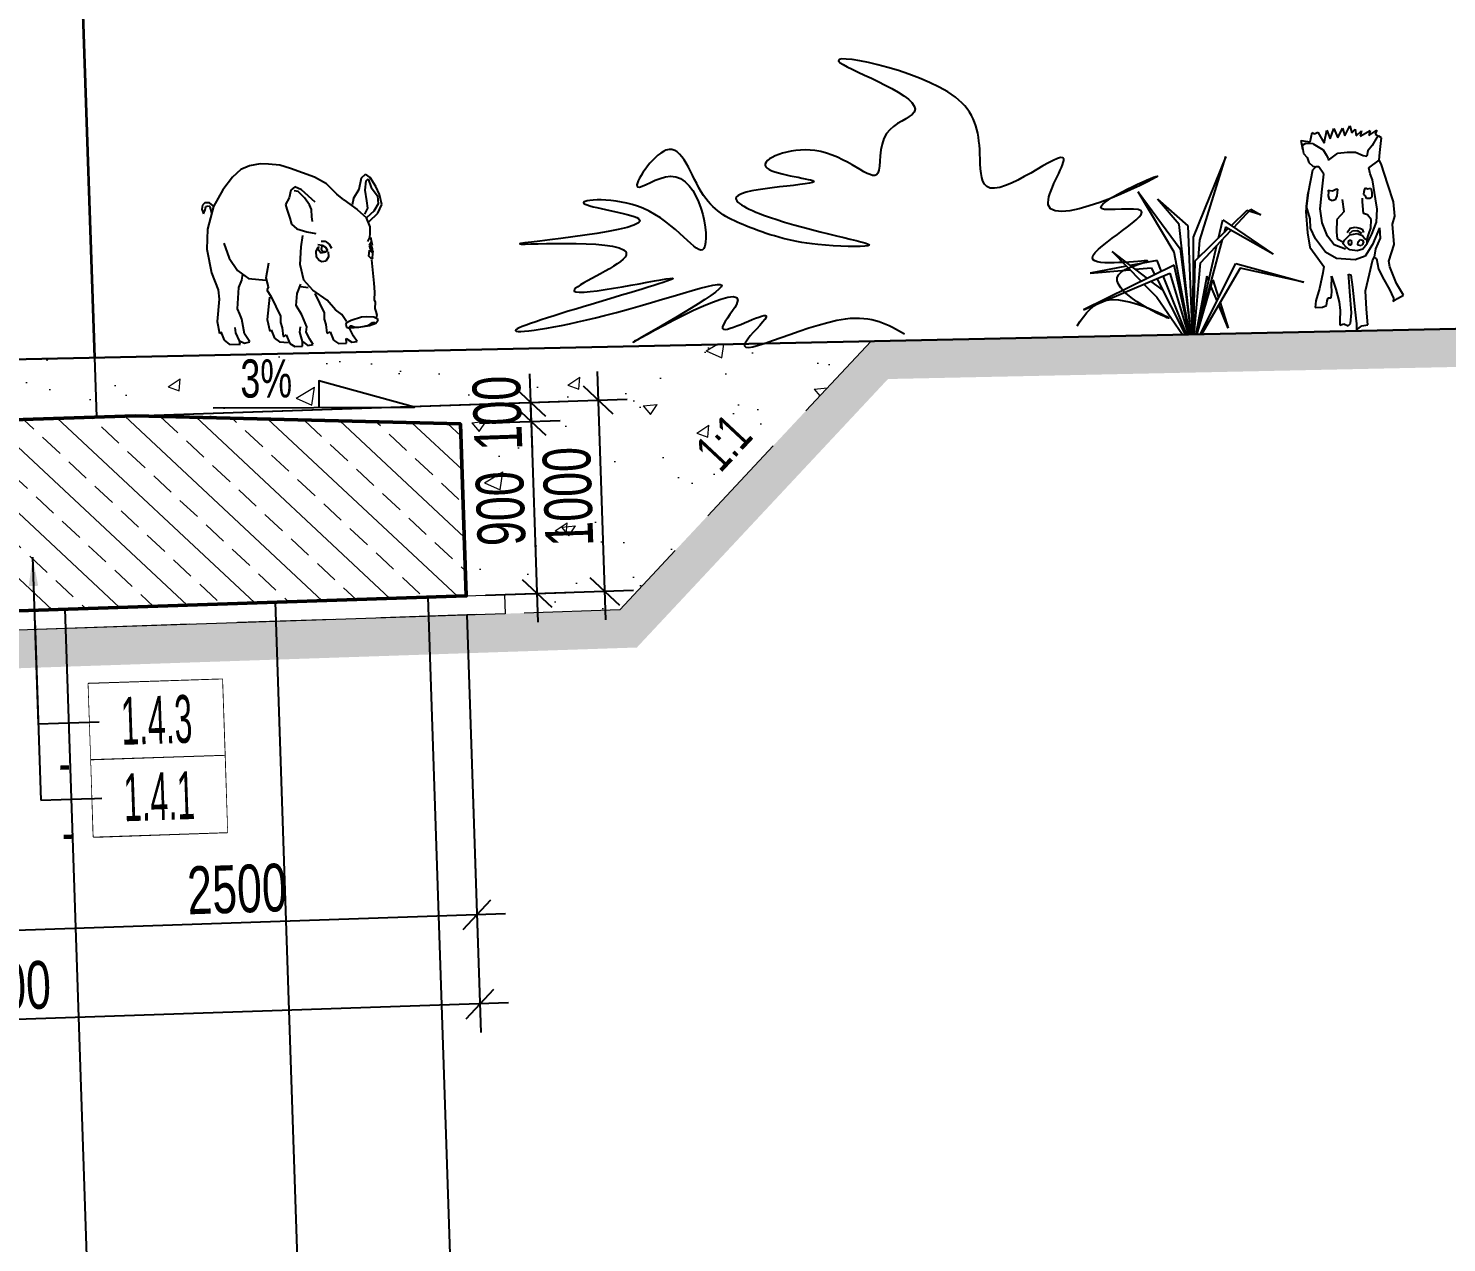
# Model space of a CAD drawing. Header units: metres. Extents: x 8395712 to 9795150, y 4166577 to 5794892.
# Drawn here: x 8418152.98 to 8418160.4, y 5772602.84 to 5772609.19 of the extents above; entities that cross this region are included whole.
import ezdxf
from ezdxf.enums import TextEntityAlignment as Align

# ---------------------------------------------------------------- set-up
doc = ezdxf.new("R2010")
doc.units = ezdxf.units.M
doc.set_wipeout_variables(frame=1)
doc.header["$PDMODE"] = 35
doc.header["$PDSIZE"] = 0.002
doc.linetypes.add('DASHED', pattern=[0.75, 0.5, -0.25])
doc.linetypes.add('HIDDEN', pattern=[0.375, 0.25, -0.125])
for name, color, linetype in [('00RysOpi-T', 2, 'Continuous'), ('AII_M_opisy do legendy', 2, 'Continuous'), ('AII_roślinność', 9, 'Continuous')]:
    doc.layers.add(name, color=color, linetype=linetype)
for name, color, linetype, lineweight in [('AII_D_prof_niweleta_proj', 1, 'Continuous', 60), ('AII_D_przekrój_opisy', 7, 'Continuous', 15), ('AII_M_konstrukcja 0.25', 1, 'Continuous', 25), ('AII_M_konstrukcja 0.35', 2, 'Continuous', 35), ('AII_M_konstrukcja 0.50', 3, 'Continuous', 50), ('AII_M_kreskowanie', 8, 'Continuous', 0), ('AII_M_linie kreskowane', 9, 'HIDDEN', 18), ('AII_M_opisy wymiary', 1, 'Continuous', 25), ('AII_M_posadowienie', 9, 'Continuous', 18), ('AII_M_roboty ziemne wykopy', 9, 'DASHED', 18), ('AII_M_teren projektowany', 4, 'Continuous', 70), ('AII_M_wymiary', 1, 'Continuous', 25), ('AII_M_wyposazenie', 1, 'Continuous', 25)]:
    doc.layers.add(name, color=color, linetype=linetype, lineweight=lineweight)
doc.styles.add('CDMSTYLE', font='CDMSIMPL.shx', dxfattribs={"width": 0.7, "bigfont": 'CDMBIGPL.shx'})
doc.dimstyles.new('CDM-ME100MM', dxfattribs={"dimscale": 0.1, "dimtxt": 2.5, "dimasz": 1.5, "dimexe": 1.5, "dimexo": 1, "dimgap": 0.5, "dimtad": 1, "dimdec": 0, "dimlfac": 1000, "dimrnd": 1, "dimzin": 9, "dimtxsty": 'CDMSTYLE', "dimblk": 'OBLIQUE', "dimcen": 2.5, "dimdle": 1.5, "dimclrd": 9, "dimclre": 9, "dimclrt": 1, "dimadec": 1, "dimazin": 2, "dimtfac": 1, "dimtdec": 0, "dimtix": 1, "dimtmove": 2, "dimatfit": 3, "dimldrblk": 'DOT', "dimfxl": 1, "dimtvp": 1, "dimtolj": 1, "dimtzin": 0, "dimlwd": 25, "dimlwe": 25, "dimarcsym": 0})
doc.dimstyles.new('CDM-ME100MM$7', dxfattribs={"dimscale": 0.1, "dimtxt": 2.5, "dimasz": 1.5, "dimexe": 1.5, "dimexo": 1, "dimgap": 0.5, "dimtad": 1, "dimdec": 0, "dimlfac": 1000, "dimrnd": 1, "dimzin": 9, "dimtxsty": 'CDMSTYLE', "dimblk": 'OBLIQUE', "dimcen": 2.5, "dimdle": 1.5, "dimclrd": 9, "dimclre": 9, "dimclrt": 1, "dimadec": 1, "dimazin": 2, "dimtfac": 1, "dimtdec": 0, "dimtix": 1, "dimtmove": 2, "dimatfit": 3, "dimfxl": 1, "dimtvp": 1, "dimtolj": 1, "dimtzin": 0, "dimlwd": 25, "dimlwe": 25, "dimarcsym": 0})

# ---------------------------------------------------------------- blocks, each defined once
blk = doc.blocks.new('_OBLIQUE')
at = {"color": 0, "linetype": 'ByBlock'}
blk.add_line((-0.5, -0.5), (0.5, 0.5), dxfattribs=at)
blk = doc.blocks.new('*D100')
at = {"layer": 'AII_M_linie kreskowane', "color": 9, "linetype": 'Continuous', "lineweight": 25, "transparency": 16777216}
for p, q in [((8418201.7168, 5772609.8732), (8418201.6051, 5772613.2057)), ((8418130.7999, 5772610.6813), (8418201.76, 5772613.0608)), ((8418131.0566, 5772607.5037), (8418130.9448, 5772610.8362))]:
    blk.add_line(p, q, dxfattribs=at)
at = {"layer": 'Defpoints', "color": 0, "linetype": 'Continuous', "lineweight": 25, "transparency": 16777216}
for p in [(8418201.6101, 5772613.0558), (8418201.7202, 5772609.7733), (8418131.0599, 5772607.4038)]:
    blk.add_point(p, dxfattribs=at)
at = {"layer": 'AII_M_linie kreskowane', "color": 9, "linetype": 'Continuous', "lineweight": 25, "transparency": 16777216, "xscale": 0.15, "yscale": 0.15, "zscale": 0.15}
for p, rotation in [((8418201.6101, 5772613.0558), 1.920622427509104), ((8418130.9498, 5772610.6863), 181.9206224275091)]:
    blk.add_blockref('_OBLIQUE', p, dxfattribs=dict(at, rotation=rotation))
at = {"layer": 'AII_M_linie kreskowane', "color": 1, "linetype": 'Continuous', "lineweight": 25, "transparency": 16777216, "char_height": 0.25, "attachment_point": 5, "rotation": 1.92062, "style": 'CDMSTYLE'}
for s, insert in [('\\A1;terasa zalewowa przy p=10% min. |t70000', (8418166.2727, 5772612.0876)), ('\\A1;70700', (8418166.2858, 5772611.6961))]:
    blk.add_mtext(s, dxfattribs=dict(at, insert=insert))
blk = doc.blocks.new('_DOT')
at = {"color": 0, "linetype": 'ByBlock'}
blk.add_line((-0.5, 0), (-1, 0), dxfattribs=at)
at = {"color": 0, "linetype": 'ByBlock', "const_width": 0.5}
blk.add_lwpolyline([(-0.25, 0, 1), (0.25, 0, 1)], format="xyb", close=True, dxfattribs=at)
blk = doc.blocks.new('A$C0A711550')
at = {"color": 0, "linetype": 'ByBlock'}
for p, q in [((-115.3, 183.7), (-124.5, 176.2)), ((-106.4, 187.3), (-115.3, 183.7)), ((-95.1, 189.1), (-106.4, 187.3)), ((-86.2, 188.5), (-95.1, 189.1)), ((-74.6, 186.8), (-86.2, 188.5)), ((-63.4, 183.1), (-74.6, 186.8)), ((-51, 178.1), (-63.4, 183.1)), ((-38.6, 173.3), (-51, 178.1)), ((-124.5, 176.2), (-135, 163.1)), ((-59.6, 163.8), (-63.8, 160.3)), ((-52.7, 160.3), (-59.6, 163.8)), ((-26.3, 165.9), (-38.6, 173.3)), ((-15.8, 154.7), (-26.3, 165.9)), ((7.6, 159.1), (10.4, 171)), ((10.4, 171), (14.6, 174.5)), ((13.9, 157.7), (15.3, 167.5)), ((19.5, 171), (14.6, 174.5)), ((15.3, 167.5), (17.4, 169.6)), ((17.4, 169.6), (20.2, 160.5)), ((25, 161.2), (19.5, 171)), ((-154.2, 150.2), (-156.8, 148)), ((-149.3, 150.2), (-154.2, 150.2)), ((-145.6, 146.6), (-149.3, 150.2)), ((-135, 163.1), (-145.4, 146.1)), ((-65.9, 152.6), (-70.1, 145.7)), ((-63.8, 160.3), (-65.9, 152.6)), ((-56.1, 158.9), (-60.3, 159.6)), ((-49.9, 151.9), (-56.1, 158.9)), ((-38.7, 147.1), (-52.7, 160.3)), ((-45, 144.3), (-49.9, 151.9)), ((-8.9, 148.5), (-15.8, 154.7)), ((-8.9, 148.5), (4.8, 137.9)), ((1.3, 149.4), (-0.3, 143)), ((1.3, 149.4), (7.6, 159.1)), ((15.3, 146.6), (13.9, 157.7)), ((20.2, 160.5), (26.4, 151.5)), ((28.5, 152.9), (25, 161.2)), ((26.4, 151.5), (27.1, 143.1)), ((30.6, 142.4), (28.5, 152.9)), ((-156.8, 148), (-157.7, 143.6)), ((-157.7, 143.6), (-155.9, 138.8)), ((-155.9, 138.8), (-154.2, 142.8)), ((-154.2, 142.8), (-153.3, 146.3)), ((-153.3, 146.3), (-150.6, 147.1)), ((-145.4, 146.1), (-152.4, 122.7)), ((-150.6, 147.1), (-149.3, 145.8)), ((-149.3, 145.8), (-147.6, 139.5)), ((-70.1, 145.7), (-68.7, 140.8)), ((-68.7, 140.8), (-65.9, 131.1)), ((-42.9, 139.4), (-45, 144.3)), ((-42.9, 131.8), (-42.9, 139.4)), ((4.8, 137.9), (14.4, 128.7)), ((12.5, 132.7), (16, 138.9)), ((22.3, 135.5), (14.6, 129.2)), ((16, 138.9), (15.3, 146.6)), ((27.1, 143.1), (22.3, 135.5)), ((26.4, 133.4), (30.6, 142.4)), ((-152.4, 122.7), (-153.8, 101.8)), ((-65.9, 131.1), (-64.5, 124.8)), ((-64.5, 124.8), (-58.9, 119.9)), ((-58.9, 119.9), (-48.5, 116.4)), ((-42.2, 126.9), (-42.9, 131.8)), ((17.6, 119.2), (14.4, 128.7)), ((16.9, 124.9), (26.4, 133.4)), ((17.6, 112.3), (17.6, 119.2)), ((-135.7, 107.3), (-130.9, 91.4)), ((-55.2, 100.7), (-53.1, 112.7)), ((-48.5, 116.4), (-39.4, 114.3)), ((-33.9, 106), (-29.8, 106)), ((-29.8, 106), (-25.6, 102.5)), ((14.8, 103.9), (16.9, 108.1)), ((16.9, 108.1), (17.6, 112.3)), ((17.9, 108.5), (19.1, 100.1)), ((-153.8, 101.8), (-149.6, 76.7)), ((-130.9, 91.4), (-122.4, 78.4)), ((-56.9, 82.3), (-55.2, 100.7)), ((-39.5, 95.5), (-37.4, 99.7)), ((-39.5, 89.3), (-39.5, 95.5)), ((-36.7, 85.8), (-39.5, 89.3)), ((-37.4, 102.5), (-33.2, 101.8)), ((-36.9, 100.4), (-37.4, 97.6)), ((-37.4, 97.6), (-34.6, 93.9)), ((-34.6, 93.9), (-29, 94.8)), ((-33.9, 97.6), (-33.2, 101.1)), ((-32.5, 94.8), (-33.9, 97.6)), ((-33.2, 101.8), (-29.8, 99.7)), ((-29.8, 94.8), (-32.5, 94.8)), ((-29.8, 99.7), (-27.7, 96.2)), ((-27.7, 96.2), (-29.8, 94.8)), ((-27, 89.3), (-29.8, 85.1)), ((-27, 94.8), (-27, 89.3)), ((-25.6, 102.5), (-23.5, 98.3)), ((15.5, 88.5), (16.2, 94.8)), ((18.3, 103.2), (16.2, 99.7)), ((16.2, 99.7), (16.9, 96.2)), ((16.8, 94.1), (18.9, 92.5)), ((19, 98.4), (16.9, 99.7)), ((16.9, 96.2), (19, 92.8)), ((18.9, 92.5), (20.1, 94.3)), ((19.5, 95.9), (19, 98.4)), ((19, 92.8), (19.5, 95.9)), ((19.1, 87.2), (20, 94.1)), ((-149.6, 76.7), (-143.3, 58.6)), ((-122.4, 78.4), (-111.1, 69.6)), ((-92.6, 69.6), (-89.6, 85.3)), ((-53.5, 65.7), (-56.9, 82.3)), ((-33.9, 84.4), (-36.7, 85.8)), ((-29.8, 85.1), (-33.9, 84.4)), ((18.2, 85.3), (15.5, 88.5)), ((18.1, 84.9), (19.6, 60.2)), ((19.1, 87.2), (18.2, 85.3)), ((-123.9, 38.2), (-121.5, 60.5)), ((-121.5, 60.5), (-118.3, 68)), ((-118.3, 68), (-117, 74.2)), ((-111.1, 69.6), (-93.3, 67.2)), ((-90.6, 60.1), (-92.6, 69.6)), ((-90.6, 60.1), (-92.5, 57.2)), ((-61, 52.2), (-56.6, 61.7)), ((-44.3, 55.2), (-53.5, 65.7)), ((19.6, 60.2), (20.1, 50.7)), ((-142.7, 49), (-145.6, 25.6)), ((-143.3, 58.6), (-142.7, 49)), ((-90.1, 49.4), (-93, 26)), ((-92.5, 57.2), (-88.3, 49.6)), ((-88.3, 49.6), (-79.1, 29.1)), ((-62.4, 39.7), (-61, 52.2)), ((-56.9, 59.3), (-49.3, 57.9)), ((-29.8, 44), (-44.3, 55.2)), ((-42.5, 51.4), (-33.3, 30.9)), ((20.1, 50.7), (19.4, 43)), ((-121.5, 32.7), (-123.9, 38.2)), ((-119.5, 27.3), (-121.5, 32.7)), ((-56.8, 29.7), (-62.4, 39.7)), ((-52.1, 17), (-56.8, 29.7)), ((-33.3, 30.9), (-33.4, 24.2)), ((-21.4, 33.6), (-29.8, 44)), ((-15.1, 28.7), (-21.4, 33.6)), ((19.4, 43), (20.2, 40.2)), ((20.2, 40.2), (19.7, 33.6)), ((19.7, 33.6), (20.8, 30.4)), ((20.8, 30.4), (21.6, 26.8)), ((-145.6, 25.6), (-143.4, 13.2)), ((-126.5, 13.1), (-127, 18.6)), ((-117.2, 11.9), (-119.5, 27.3)), ((-93, 26), (-90.8, 13.6)), ((-90.8, 13.6), (-89.3, 15.2)), ((-89.3, 15.2), (-86.2, 6.3)), ((-79.1, 29.1), (-79.2, 22.4)), ((-79.2, 22.4), (-77.8, 16.9)), ((-77.8, 16.9), (-77.1, 7.8)), ((-59.3, 11.7), (-58.5, 17.2)), ((-52.8, 11.5), (-52.1, 17)), ((-33.4, 24.2), (-32, 18.6)), ((-32, 18.6), (-31.3, 9.6)), ((-10.4, 21.1), (-15.1, 28.7)), ((-11.1, 18), (-9.7, 20.4)), ((-11.1, 18), (-10.6, 15.2)), ((-10.6, 15.2), (-7.5, 14)), ((-9.7, 20.4), (-5.4, 22.5)), ((-6.7, 15.5), (-7, 16.5)), ((-7, 16.5), (-5.2, 16.4)), ((-5.3, 14.9), (-6.7, 15.5)), ((-5.4, 22.5), (5.5, 25.6)), ((-3.2, 14.8), (-5.3, 14.9)), ((-5.2, 16.4), (-2.4, 15.3)), ((-2.4, 15.3), (2.2, 14.9)), ((2.2, 14.9), (8.2, 15.5)), ((13.7, 15.8), (2.5, 14.3)), ((5.5, 25.6), (10.6, 25.8)), ((8.2, 15.5), (12.9, 16.5)), ((10.6, 25.8), (18.4, 25.1)), ((12.9, 16.5), (16.7, 19.1)), ((20.4, 17.9), (13.7, 15.8)), ((18.1, 18), (16, 18.2)), ((16.7, 19.1), (19.4, 19.1)), ((19.8, 18.4), (18.1, 18)), ((18.4, 25.1), (21.8, 23.2)), ((19.4, 19.1), (19.8, 18.4)), ((22.5, 20.7), (20.4, 17.9)), ((21.6, 26.8), (20.8, 24)), ((21.9, 23.3), (22.5, 20.7)), ((-143.4, 13.2), (-141.9, 14.8)), ((-141.9, 14.8), (-138.8, 5.9)), ((-138.8, 5.9), (-133.8, 1.7)), ((-133.8, 1.7), (-122.2, 0.9)), ((-122.7, 4.8), (-126.5, 13.1)), ((-122.7, 4.8), (-117.8, 2.1)), ((-122.2, 0.9), (-122.7, 4.8)), ((-117.8, 2.1), (-112.2, 3.1)), ((-112.2, 3.1), (-117.2, 11.9)), ((-86.2, 6.3), (-81.2, 2.1)), ((-81.2, 2.1), (-72, 1.3)), ((-77.1, 7.8), (-73.7, 9.2)), ((-73.7, 9.2), (-70.2, 0.1)), ((-70.2, 0.1), (-65.3, -3.3)), ((-57, 1.7), (-59.3, 11.7)), ((-57, 1.7), (-51.4, -2.5)), ((-57, -3.2), (-57, 1.7)), ((-49.3, 3.8), (-52.8, 11.5)), ((-45.8, -1.8), (-49.3, 3.8)), ((-31.3, 9.6), (-27.8, 11)), ((-27.8, 11), (-24.4, 1.9)), ((-24.4, 1.9), (-19.5, -1.6)), ((-11.1, 3.5), (-5.6, -0.7)), ((-11.1, -1.4), (-11.1, 3.5)), ((2.5, 14.3), (-7.5, 14)), ((-3.5, 5.6), (-7, 13.2)), ((-5.6, -0.7), (0, 0)), ((0, 0), (-3.5, 5.6)), ((-65.3, -3.3), (-57, -3.2)), ((-51.4, -2.5), (-45.8, -1.8)), ((-19.5, -1.6), (-11.1, -1.4))]:
    blk.add_line(p, q, dxfattribs=at)
blk = doc.blocks.new('dzik')
at = {"layer": 'AII_M_wyposazenie', "color": 9}
for p, q in [((-0.0564, 0.9975), (-0.0286, 1.0482)), ((-0.0286, 1.0482), (-0.0201, 1.0108)), ((-0.2784, 0.9325), (-0.285, 0.9805)), ((-0.285, 0.9805), (-0.2378, 0.9721)), ((-0.2378, 0.9721), (-0.2269, 1.0199)), ((-0.2269, 1.0199), (-0.2148, 1.0132)), ((-0.2148, 1.0132), (-0.1967, 1.0199)), ((-0.1967, 1.0199), (-0.1652, 0.9612)), ((-0.1652, 0.9612), (-0.1495, 1.0289)), ((-0.1495, 1.0289), (-0.1338, 0.983)), ((-0.1338, 0.983), (-0.112, 1.0362)), ((-0.112, 1.0362), (-0.0939, 0.9866)), ((-0.0939, 0.9866), (-0.0673, 1.0374)), ((-0.0673, 1.0374), (-0.0564, 0.9975)), ((-0.0201, 1.0108), (-0.0007, 1.0289)), ((-0.0007, 1.0289), (0.0029, 0.9951)), ((0.0029, 0.9951), (0.0319, 1.0199)), ((0.0319, 1.0199), (0.0235, 0.9914)), ((0.0235, 0.9914), (0.0767, 1.0199)), ((0.0767, 1.0199), (0.0694, 0.9938)), ((0.0694, 0.9938), (0.1118, 1.0199)), ((0.1133, 0.9849), (0.0846, 0.9411)), ((0.1118, 1.0199), (0.1033, 0.9999)), ((0.1033, 0.9999), (0.1205, 0.9895)), ((0.1205, 0.9895), (0.1133, 0.9849)), ((0.135, 0.979), (0.1205, 0.9895)), ((0.1304, 0.9494), (0.135, 0.979)), ((-0.2639, 0.9628), (-0.281, 0.9535)), ((-0.281, 0.9535), (-0.2757, 0.9114)), ((-0.2757, 0.9114), (-0.2567, 0.8897)), ((-0.2237, 0.9601), (-0.2639, 0.9628)), ((-0.2237, 0.9601), (-0.1718, 0.9274)), ((-0.1718, 0.9274), (-0.1568, 0.9001)), ((-0.1568, 0.9001), (-0.1472, 0.8819)), ((-0.1468, 0.8719), (-0.0967, 0.9069)), ((-0.0967, 0.9069), (-0.0466, 0.91)), ((-0.0466, 0.91), (-0.0036, 0.909)), ((-0.0036, 0.909), (0.0353, 0.8906)), ((0.0353, 0.8906), (0.0544, 0.8859)), ((0.0613, 0.9142), (0.0544, 0.8859)), ((0.0846, 0.9411), (0.0613, 0.9142)), ((0.1192, 0.8626), (0.1238, 0.904)), ((0.1238, 0.904), (0.1304, 0.9494)), ((-0.2317, 0.8224), (-0.2587, 0.7072)), ((-0.2567, 0.8897), (-0.2494, 0.8641)), ((-0.2494, 0.8641), (-0.2283, 0.843)), ((-0.2132, 0.8391), (-0.2317, 0.8224)), ((-0.2283, 0.843), (-0.2132, 0.8391)), ((-0.197, 0.8394), (-0.2132, 0.8391)), ((-0.1735, 0.7995), (-0.197, 0.8394)), ((-0.1472, 0.8819), (-0.1468, 0.8719)), ((0.0642, 0.8248), (0.1192, 0.8626)), ((0.0688, 0.7937), (0.0642, 0.8248)), ((0.1291, 0.8435), (0.1192, 0.8626)), ((0.16, 0.7347), (0.1291, 0.8435)), ((-0.1848, 0.7218), (-0.1735, 0.7995)), ((0.0809, 0.7619), (0.0688, 0.7937)), ((0.0922, 0.6621), (0.0809, 0.7619)), ((-0.2587, 0.7072), (-0.2739, 0.6072)), ((-0.2697, 0.6345), (-0.2587, 0.7072)), ((-0.1981, 0.6195), (-0.1848, 0.7218)), ((-0.1524, 0.715), (-0.1313, 0.7109)), ((-0.1503, 0.7062), (-0.1524, 0.715)), ((-0.1519, 0.6856), (-0.1503, 0.7062)), ((-0.1483, 0.6661), (-0.1519, 0.6856)), ((-0.1313, 0.7109), (-0.1091, 0.7206)), ((-0.1086, 0.6841), (-0.1174, 0.663)), ((-0.1091, 0.7206), (-0.1035, 0.7186)), ((-0.1035, 0.7186), (-0.1086, 0.6841)), ((0.0335, 0.6872), (0.035, 0.7016)), ((0.0407, 0.6789), (0.0335, 0.6872)), ((0.035, 0.7016), (0.0397, 0.715)), ((0.0397, 0.715), (0.0417, 0.7206)), ((0.0453, 0.6661), (0.0407, 0.6789)), ((0.0417, 0.7206), (0.0531, 0.716)), ((0.0531, 0.716), (0.0706, 0.7181)), ((0.0747, 0.6738), (0.0633, 0.664)), ((0.0706, 0.7181), (0.0742, 0.6975)), ((0.0742, 0.6975), (0.0747, 0.6738)), ((0.1857, 0.6439), (0.16, 0.7347)), ((-0.2739, 0.6072), (-0.2693, 0.4964)), ((-0.252, 0.5688), (-0.2697, 0.6345)), ((-0.1899, 0.5459), (-0.1981, 0.6195)), ((-0.1344, 0.6599), (-0.1483, 0.6661)), ((-0.1174, 0.663), (-0.1344, 0.6599)), ((-0.0734, 0.6008), (-0.113, 0.5611)), ((-0.0734, 0.6008), (-0.079, 0.6642)), ((0.0252, 0.6483), (0.0252, 0.6676)), ((0.0275, 0.5872), (0.0252, 0.6483)), ((0.0633, 0.664), (0.0453, 0.6661)), ((0.0993, 0.6071), (0.0922, 0.6621)), ((0.0942, 0.5391), (0.0993, 0.6071)), ((0.1916, 0.5682), (0.1857, 0.6439)), ((-0.252, 0.5192), (-0.252, 0.5688)), ((-0.1653, 0.4753), (-0.1899, 0.5459)), ((-0.113, 0.5611), (-0.1164, 0.4955)), ((0.0478, 0.5804), (0.0275, 0.5872)), ((0.0671, 0.5544), (0.0478, 0.5804)), ((0.0637, 0.5102), (0.0671, 0.5544)), ((0.0678, 0.4771), (0.0942, 0.5391)), ((0.1778, 0.5261), (0.1916, 0.5682)), ((0.1817, 0.42), (0.1778, 0.5261)), ((-0.2693, 0.4964), (-0.2581, 0.4214)), ((-0.2285, 0.4628), (-0.252, 0.5192)), ((-0.1776, 0.3912), (-0.2285, 0.4628)), ((-0.1305, 0.4282), (-0.1653, 0.4753)), ((-0.1164, 0.4955), (-0.1153, 0.4593)), ((-0.1153, 0.4593), (-0.0828, 0.4417)), ((-0.0828, 0.4417), (-0.0769, 0.4515)), ((-0.0769, 0.4515), (-0.0468, 0.4783)), ((-0.0618, 0.4901), (-0.0448, 0.5127)), ((-0.0566, 0.4397), (-0.052, 0.4502)), ((-0.052, 0.4502), (-0.0422, 0.4502)), ((-0.0489, 0.486), (-0.0329, 0.4983)), ((-0.0468, 0.4783), (-0.0089, 0.4835)), ((-0.0448, 0.5127), (-0.0185, 0.5169)), ((-0.0422, 0.4502), (-0.0403, 0.4358)), ((-0.0329, 0.4983), (-0.0087, 0.5004)), ((-0.0185, 0.5169), (0.0062, 0.5117)), ((-0.0089, 0.4835), (0.0192, 0.4717)), ((-0.0087, 0.5004), (0.0129, 0.4849)), ((-0.005, 0.4397), (0.0061, 0.4521)), ((0.0061, 0.4521), (0.0172, 0.4489)), ((0.0062, 0.5117), (0.017, 0.5055)), ((0.017, 0.5055), (0.0242, 0.4875)), ((0.0172, 0.4489), (0.0218, 0.4391)), ((0.0192, 0.4717), (0.0297, 0.4541)), ((0.0297, 0.4541), (0.0395, 0.4469)), ((0.0395, 0.4469), (0.0524, 0.4796)), ((0.0395, 0.4266), (0.0678, 0.4771)), ((0.0395, 0.4469), (0.0395, 0.4266)), ((0.0524, 0.4796), (0.0637, 0.5102)), ((0.1089, 0.5096), (0.069, 0.4228)), ((0.1103, 0.4559), (0.0841, 0.4008)), ((0.1089, 0.5096), (0.1103, 0.4559)), ((-0.2581, 0.4214), (-0.2192, 0.3616)), ((-0.1211, 0.3568), (-0.1776, 0.3912)), ((-0.0732, 0.4047), (-0.1305, 0.4282)), ((-0.0841, 0.4325), (-0.0828, 0.4417)), ((-0.0684, 0.4136), (-0.0841, 0.4325)), ((-0.0494, 0.3999), (-0.0684, 0.4136)), ((-0.0553, 0.4358), (-0.0566, 0.4397)), ((-0.052, 0.424), (-0.0553, 0.4358)), ((-0.0435, 0.4247), (-0.052, 0.424)), ((-0.0115, 0.3927), (-0.0494, 0.3999)), ((-0.0403, 0.4358), (-0.0435, 0.4247)), ((0.0186, 0.4012), (-0.0115, 0.3927)), ((-0.0076, 0.4266), (-0.005, 0.4397)), ((-0.005, 0.4221), (-0.0076, 0.4266)), ((0.0094, 0.4188), (-0.005, 0.4221)), ((0.0172, 0.4247), (0.0094, 0.4188)), ((0.0218, 0.4391), (0.0172, 0.4247)), ((0.0395, 0.4266), (0.0186, 0.4012)), ((0.069, 0.4228), (0.029, 0.3637)), ((0.0841, 0.4008), (0.0757, 0.3572)), ((0.1521, 0.3331), (0.1817, 0.42)), ((-0.2192, 0.3616), (-0.1889, 0.3173)), ((-0.1889, 0.3173), (-0.1949, 0.2844)), ((-0.0233, 0.3458), (-0.1211, 0.3568)), ((0.029, 0.3637), (-0.0233, 0.3458)), ((0.0481, 0.2704), (0.0665, 0.3388)), ((0.0665, 0.3388), (0.0757, 0.3572)), ((0.0757, 0.3572), (0.0869, 0.3494)), ((0.0869, 0.3494), (0.0968, 0.2934)), ((0.1567, 0.3042), (0.1521, 0.3331)), ((0.187, 0.2158), (0.1567, 0.3042)), ((-0.1949, 0.2844), (-0.2159, 0.2035)), ((-0.1521, 0.2199), (-0.1501, 0.2502)), ((-0.1501, 0.2502), (-0.1501, 0.266)), ((-0.1501, 0.266), (-0.1297, 0.1969)), ((-0.0599, 0.2546), (-0.0612, 0.273)), ((-0.0612, 0.273), (-0.0494, 0.2697)), ((-0.0579, 0.1822), (-0.0599, 0.2546)), ((-0.0494, 0.2697), (-0.0428, 0.2046)), ((0.0237, 0.1829), (0.0481, 0.2704)), ((0.0968, 0.2934), (0.1231, 0.2395)), ((0.1231, 0.2395), (0.1508, 0.1855)), ((-0.2159, 0.2035), (-0.237, 0.1397)), ((-0.1784, 0.1377), (-0.1718, 0.1522)), ((-0.1718, 0.1522), (-0.1567, 0.1528)), ((-0.1567, 0.1528), (-0.154, 0.168)), ((-0.154, 0.168), (-0.1521, 0.1824)), ((-0.1521, 0.1824), (-0.1521, 0.2199)), ((-0.1297, 0.1969), (-0.1152, 0.1298)), ((-0.052, 0.0704), (-0.0579, 0.1822)), ((-0.0428, 0.2046), (-0.0342, 0.0875)), ((0.027, 0.0868), (0.0237, 0.1829)), ((0.1508, 0.1855), (0.1692, 0.1401)), ((0.2219, 0.154), (0.187, 0.2158)), ((0.1909, 0.1375), (0.2219, 0.154)), ((-0.237, 0.1397), (-0.2409, 0.1035)), ((-0.2409, 0.1035), (-0.2034, 0.1041)), ((-0.2034, 0.1041), (-0.1824, 0.1134)), ((-0.1824, 0.1134), (-0.1784, 0.1377)), ((-0.1152, 0.1298), (-0.1119, 0.0836)), ((-0.1119, 0.0836), (-0.1152, 0.0303)), ((-0.0342, 0.0875), (-0.029, 0.0118)), ((0.0309, 0.0039), (0.027, 0.0868)), ((0.1692, 0.1401), (0.1672, 0.1217)), ((0.1672, 0.1217), (0.1909, 0.1375)), ((-0.1152, 0.0303), (-0.1165, 0.0079)), ((-0.1165, 0.0079), (-0.0941, 0.0138)), ((-0.0941, 0.0138), (-0.0718, 0.0033)), ((-0.0718, 0.0033), (-0.0592, 0.0145)), ((-0.0592, 0.0145), (-0.052, 0.0704)), ((-0.029, 0.0118), (-0.029, -0.0204)), ((-0.029, -0.0204), (0, 0)), ((0, 0), (0.0309, 0.0039))]:
    blk.add_line(p, q, dxfattribs=at)
blk = doc.blocks.new('k02')
at = {"color": 0, "linetype": 'ByBlock', "lineweight": -2}
for p, q in [((-0.0769, 0.4897), (-0.228, 0.9227)), ((-0.228, 0.9227), (-0.0436, 0.5075)), ((0.2364, 0.754), (0.0275, 0.4475)), ((0.0586, 0.432), (0.2364, 0.754)), ((0.1364, 0.7118), (-0.0169, 0.5674)), ((0.0275, 0.5763), (0.1364, 0.7118)), ((-0.3503, 0.6429), (-0.4014, 0.6119)), ((-0.4014, 0.6119), (-0.328, 0.6363)), ((-0.2574, 0.5509), (-0.3503, 0.6429)), ((-0.328, 0.6363), (-0.2446, 0.5602)), ((-0.2014, 0.5919), (-0.4592, 0.4031)), ((-0.4592, 0.4031), (-0.2147, 0.5541)), ((-0.0769, 0.372), (-0.243, 0.5366)), ((-0.2286, 0.5456), (-0.048, 0.3809)), ((-0.2147, 0.5541), (-0.2058, 0.5248)), ((-0.1762, 0.4978), (-0.2014, 0.5919)), ((-0.0169, 0.5674), (-0.0208, 0)), ((-0.0153, 0), (0.0275, 0.5763)), ((-0.1949, 0.4889), (-0.046, 0)), ((-0.043, 0), (-0.1662, 0.4606)), ((-0.0681, 0.3992), (-0.0769, 0.4897)), ((-0.0436, 0.5075), (-0.0244, 0)), ((0.0275, 0.4475), (-0.0139, 0)), ((0.203, 0.299), (0.3831, 0.4453)), ((0.3831, 0.4453), (0.2352, 0.2845)), ((-0.0313, 0), (-0.0769, 0.372)), ((-0.048, 0.3809), (-0.026, 0)), ((-0.0087, 0), (0.0586, 0.432)), ((0.1283, 0.3327), (0.1497, 0.392)), ((0.1497, 0.392), (0.2902, 0.3698)), ((-0.2614, 0.3609), (-0.6147, 0.2521)), ((-0.6147, 0.2521), (-0.2836, 0.3365)), ((-0.2836, 0.3365), (-0.0722, 0)), ((-0.0653, 0), (-0.2614, 0.3609)), ((-0.1171, 0.2767), (-0.108, 0.301)), ((-0.108, 0.301), (-0.0397, 0)), ((-0.0064, 0), (0.0609, 0.3631)), ((0.0853, 0.3232), (0, 0)), ((0.0079, 0), (0.12, 0.3097)), ((0.0609, 0.3631), (0.5431, 0.1455)), ((0.5431, 0.1455), (0.0853, 0.3232)), ((0.1809, 0.3543), (0.1635, 0.3168)), ((0.2652, 0.3496), (0.1809, 0.3543)), ((0.5009, 0.3365), (0.2936, 0.348)), ((0.3107, 0.3666), (0.5009, 0.3365)), ((-0.1392, 0.281), (-0.1659, 0.1851)), ((-0.1571, 0.1689), (-0.1243, 0.2572)), ((-0.0477, 0), (-0.1392, 0.281)), ((0.154, 0.2965), (0.0162, 0)), ((0.1262, 0.2366), (0.1851, 0.2845)), ((0.222, 0.2701), (0.1564, 0.1988)), ((-0.1728, 0.1601), (-0.2103, 0.0256)), ((0.1564, 0.1988), (0.0301, 0)), ((-0.2103, 0.0256), (-0.165, 0.1476))]:
    blk.add_line(p, q, dxfattribs=at)
blk = doc.blocks.new('OpiNum01')
at = {"layer": 'AII_M_opisy do legendy', "color": 0, "linetype": 'Continuous'}
blk.add_lwpolyline([(-3.5, -2), (3.5, -2), (3.5, 2), (-3.5, 2)], close=True, dxfattribs=at)
at = {"color": 9, "linetype": 'Continuous', "lineweight": 25, "style": 'CDMSTYLE', "width": 0.7, "flags": 1}
for tag, p in [('NAZWAPOL', (-4.105, -6.803)), ('NAZWAANG', (-4.105, -10.477)), ('SPECYF', (-4.105, -14.151)), ('ID', (-4.105, -17.825)), ('BAZA', (-4.105, -21.499)), ('RYSUNEK', (-4.105, -25.173))]:
    blk.add_attdef(tag, p, '', height=2, dxfattribs=at)
at = {"layer": 'AII_M_opisy do legendy', "linetype": 'Continuous', "lineweight": -2, "style": 'CDMSTYLE', "width": 0.5}
blk.add_attdef('NR', text='', height=2.5, dxfattribs=at).set_placement((0, 0), align=Align.MIDDLE)
at = {"color": 0, "linetype": 'Continuous'}
blk.add_wipeout([(-3.5, -2), (3.5, -2), (3.5, 2), (-3.5, 2)], dxfattribs=at).dxf.layer = 'AII_M_opisy do legendy'
blk = doc.blocks.new('OpiTxt01')
at = {"color": 0, "linetype": 'Continuous', "lineweight": 20, "style": 'CDMSTYLE', "width": 0.7}
blk.add_attdef('TEKST_GORNY', (1, 0.895), '', height=2, dxfattribs=at)
at = {"color": 0, "linetype": 'Continuous', "lineweight": -2, "style": 'CDMSTYLE', "width": 0.7}
blk.add_attdef('TEKST_DOLNY', (1.049, -2.731), '', height=2, dxfattribs=at)
blk = doc.blocks.new('*D242')
at = {"layer": 'AII_M_opisy wymiary', "color": 9, "linetype": 'ByBlock', "lineweight": 25, "transparency": 16777216}
for p, q in [((8418155.6501, 5772606.0817), (8418155.6099, 5772607.2811)), ((8418155.3443, 5772607.1221), (8418155.7649, 5772607.1362)), ((8418155.3745, 5772606.2226), (8418155.795, 5772606.2367))]:
    blk.add_line(p, q, dxfattribs=at)
at = {"layer": 'Defpoints', "color": 0, "linetype": 'ByBlock', "lineweight": 25, "transparency": 16777216}
for p in [(8418155.2444, 5772607.1187), (8418155.6149, 5772607.1312), (8418155.2745, 5772606.2192)]:
    blk.add_point(p, dxfattribs=at)
at = {"layer": 'AII_M_opisy wymiary', "color": 9, "linetype": 'ByBlock', "lineweight": 25, "transparency": 16777216, "xscale": 0.15, "yscale": 0.15, "zscale": 0.15}
for p, rotation in [((8418155.6149, 5772607.1312), 91.92062245079579), ((8418155.6451, 5772606.2317), 271.9206224507958)]:
    blk.add_blockref('_OBLIQUE', p, dxfattribs=dict(at, rotation=rotation))
at = {"layer": 'AII_M_opisy wymiary', "color": 1, "linetype": 'ByBlock', "lineweight": 25, "transparency": 16777216, "insert": (8418155.4551, 5772606.6755), "char_height": 0.25, "attachment_point": 5, "rotation": 91.92062, "style": 'CDMSTYLE'}
blk.add_mtext('\\A1;900', dxfattribs=at)
blk = doc.blocks.new('*D243')
at = {"layer": 'AII_M_opisy wymiary', "color": 9, "linetype": 'ByBlock', "lineweight": 25, "transparency": 16777216}
for p, q in [((8418155.6116, 5772607.2311), (8418155.6066, 5772607.381)), ((8418153.6419, 5772607.1651), (8418155.7615, 5772607.2361)), ((8418155.6149, 5772607.1312), (8418155.6116, 5772607.2311)), ((8418155.3443, 5772607.1221), (8418155.7649, 5772607.1362)), ((8418155.6149, 5772607.1312), (8418155.62, 5772606.9812))]:
    blk.add_line(p, q, dxfattribs=at)
at = {"layer": 'Defpoints', "color": 0, "linetype": 'ByBlock', "lineweight": 25, "transparency": 16777216}
for p in [(8418155.6116, 5772607.2311), (8418153.542, 5772607.1617), (8418155.2444, 5772607.1187)]:
    blk.add_point(p, dxfattribs=at)
at = {"layer": 'AII_M_opisy wymiary', "color": 9, "linetype": 'ByBlock', "lineweight": 25, "transparency": 16777216, "xscale": 0.15, "yscale": 0.15, "zscale": 0.15}
for p, rotation in [((8418155.6116, 5772607.2311), 271.9206224507958), ((8418155.6149, 5772607.1312), 91.92062245079579)]:
    blk.add_blockref('_OBLIQUE', p, dxfattribs=dict(at, rotation=rotation))
at = {"layer": 'AII_M_opisy wymiary', "color": 1, "linetype": 'ByBlock', "lineweight": 25, "transparency": 16777216, "insert": (8418155.4384, 5772607.1753), "char_height": 0.25, "attachment_point": 5, "rotation": 91.92062, "style": 'CDMSTYLE'}
blk.add_mtext('\\A1;100', dxfattribs=at)
blk = doc.blocks.new('*D244')
at = {"layer": 'AII_M_opisy wymiary', "color": 9, "linetype": 'ByBlock', "lineweight": 25, "transparency": 16777216}
for p, q in [((8418156.0043, 5772606.0936), (8418155.9607, 5772607.3929)), ((8418153.6419, 5772607.1651), (8418156.1156, 5772607.248)), ((8418155.3745, 5772606.2226), (8418156.1491, 5772606.2486))]:
    blk.add_line(p, q, dxfattribs=at)
at = {"layer": 'Defpoints', "color": 0, "linetype": 'ByBlock', "lineweight": 25, "transparency": 16777216}
for p in [(8418155.9657, 5772607.243), (8418153.542, 5772607.1617), (8418155.2745, 5772606.2192)]:
    blk.add_point(p, dxfattribs=at)
at = {"layer": 'AII_M_opisy wymiary', "color": 9, "linetype": 'ByBlock', "lineweight": 25, "transparency": 16777216, "xscale": 0.15, "yscale": 0.15, "zscale": 0.15}
for p, rotation in [((8418155.9657, 5772607.243), 91.92062245079579), ((8418155.9992, 5772606.2435), 271.9206224507958)]:
    blk.add_blockref('_OBLIQUE', p, dxfattribs=dict(at, rotation=rotation))
at = {"layer": 'AII_M_opisy wymiary', "color": 1, "linetype": 'ByBlock', "lineweight": 25, "transparency": 16777216, "insert": (8418155.8076, 5772606.7374), "char_height": 0.25, "attachment_point": 5, "rotation": 91.92062, "style": 'CDMSTYLE'}
blk.add_mtext('\\A1;1000', dxfattribs=at)
blk = doc.blocks.new('*D246')
at = {"layer": 'AII_M_opisy wymiary', "color": 9, "linetype": 'ByBlock', "lineweight": 25, "transparency": 16777216}
for p, q in [((8418155.2779, 5772606.1193), (8418155.3355, 5772604.4018)), ((8418152.7793, 5772606.0355), (8418152.8369, 5772604.318)), ((8418152.6819, 5772604.4629), (8418155.4804, 5772604.5567))]:
    blk.add_line(p, q, dxfattribs=at)
at = {"layer": 'Defpoints', "color": 0, "linetype": 'ByBlock', "lineweight": 25, "transparency": 16777216}
for p in [(8418155.2745, 5772606.2192), (8418152.7759, 5772606.1355), (8418155.3305, 5772604.5517)]:
    blk.add_point(p, dxfattribs=at)
at = {"layer": 'AII_M_opisy wymiary', "color": 9, "linetype": 'ByBlock', "lineweight": 25, "transparency": 16777216, "xscale": 0.15, "yscale": 0.15, "zscale": 0.15}
for p, rotation in [((8418155.3305, 5772604.5517), 1.92062245079579), ((8418152.8319, 5772604.4679), 181.9206224507958)]:
    blk.add_blockref('_OBLIQUE', p, dxfattribs=dict(at, rotation=rotation))
at = {"layer": 'AII_M_opisy wymiary', "color": 1, "linetype": 'ByBlock', "lineweight": 25, "transparency": 16777216, "insert": (8418154.0753, 5772604.6847), "char_height": 0.25, "attachment_point": 5, "rotation": 1.92062, "style": 'CDMSTYLE'}
blk.add_mtext('\\A1;2500', dxfattribs=at)
blk = doc.blocks.new('*D250')
at = {"layer": 'AII_M_opisy wymiary', "color": 9, "linetype": 'ByBlock', "lineweight": 25, "transparency": 16777216}
for p, q in [((8418155.2779, 5772606.1193), (8418155.3511, 5772603.9348)), ((8418150.2807, 5772605.9517), (8418150.354, 5772603.7672)), ((8418155.496, 5772604.0897), (8418150.199, 5772603.9121))]:
    blk.add_line(p, q, dxfattribs=at)
at = {"layer": 'Defpoints', "color": 0, "linetype": 'ByBlock', "lineweight": 25, "transparency": 16777216}
for p in [(8418155.2745, 5772606.2192), (8418150.2773, 5772606.0517), (8418150.3489, 5772603.9171)]:
    blk.add_point(p, dxfattribs=at)
at = {"layer": 'AII_M_opisy wymiary', "color": 9, "linetype": 'ByBlock', "lineweight": 25, "transparency": 16777216, "xscale": 0.15, "yscale": 0.15, "zscale": 0.15}
for p, rotation in [((8418155.3461, 5772604.0847), 1.92062245079579), ((8418150.3489, 5772603.9171), 181.9206224507958)]:
    blk.add_blockref('_OBLIQUE', p, dxfattribs=dict(at, rotation=rotation))
at = {"layer": 'AII_M_opisy wymiary', "color": 1, "linetype": 'ByBlock', "lineweight": 25, "transparency": 16777216, "insert": (8418152.8417, 5772604.1758), "char_height": 0.25, "attachment_point": 5, "rotation": 1.92062, "style": 'CDMSTYLE'}
blk.add_mtext('\\A1;5000', dxfattribs=at)

msp = doc.modelspace()

# ---------------------------------------------------------------- hatches: boundary and pattern name
at = {"layer": 'AII_M_kreskowanie', "linetype": 'Continuous', "lineweight": 0}
h = msp.add_hatch(dxfattribs=at)
h.set_pattern_fill('ANSI33', color=256, angle=1.92062)
h.set_pattern_definition([(46.920622, (8419754.91827, 5772441.43849), (-0.18260204, 0.17075273), []), (46.920622, (8419755.09495, 5772441.4444), (-0.18260204, 0.17075273), [0.125, -0.0625])])
edge = h.paths.add_edge_path()
edge.add_line((8418178.855, 5772613.1641), (8418180.2542, 5772613.211))
edge.add_line((8418180.2542, 5772613.211), (8418180.1938, 5772615.0121))
edge.add_ellipse((8418910.812, 5752628.6919), major_axis=(19988.4345, 670.2871), ratio=1, start_angle=90.1073399, end_angle=90.17294485, ccw=False)
edge.add_line((8418203.0791, 5772615.8356), (8418203.126, 5772614.4371))
edge.add_line((8418203.126, 5772614.4371), (8418204.0255, 5772614.4673))
edge.add_line((8418204.0255, 5772614.4673), (8418203.9872, 5772615.6083))
edge.add_line((8418203.9872, 5772615.6083), (8418204.387, 5772615.6217))
edge.add_line((8418204.387, 5772615.6217), (8418204.3702, 5772616.1214))
edge.add_ellipse((8418910.812, 5752628.6919), major_axis=(19988.6744, 670.2951), ratio=1, start_angle=90.10361436, end_angle=90.32363281)
edge.add_line((8418127.623, 5772613.2613), (8418127.6397, 5772612.7616))
edge.add_line((8418127.6397, 5772612.7616), (8418128.0395, 5772612.775))
edge.add_line((8418128.0395, 5772612.775), (8418128.0776, 5772611.6407))
edge.add_line((8418128.0776, 5772611.6407), (8418128.9771, 5772611.6709))
edge.add_line((8418128.9771, 5772611.6709), (8418128.9301, 5772613.0723))
edge.add_ellipse((8418910.812, 5752628.6919), major_axis=(19988.4345, 670.2871), ratio=1, start_angle=90.25430677, end_angle=90.31991235, ccw=False)
edge.add_line((8418151.8133, 5772613.9545), (8418151.8736, 5772612.1586))
edge.add_line((8418151.8736, 5772612.1586), (8418153.2728, 5772612.2055))
edge.add_line((8418153.2728, 5772612.2055), (8418153.2124, 5772614.0076))
edge.add_ellipse((8418910.812, 5752628.6919), major_axis=(19988.4345, 670.2871), ratio=1, start_angle=90.17695564, end_angle=90.25029596, ccw=False)
edge.add_line((8418178.7948, 5772614.9609), (8418178.855, 5772613.1641))
h = msp.add_hatch(dxfattribs=at)
h.set_pattern_fill('AR-HBONE', color=256, scale=0.03, angle=1.92062)
h.set_pattern_definition([(46.9206225, (8419753.57767, 5772481.41602), (-0.0056876685, 0.16961029), [0.36, -0.12]), (136.9206225, (8419753.65963, 5772481.50366), (-0.0056876685, 0.16961029), [0.36, -0.12])])
h.paths.add_polyline_path([(8418166.0607, 5772607.0048), (8418165.9023, 5772606.9207), (8418165.1748, 5772607.146), (8418164.3828, 5772607.5684), (8418164.0461, 5772607.693), (8418163.5712, 5772607.6829), (8418157.3918, 5772607.5517), (8418156.0774, 5772606.1461), (8418153.379, 5772606.0556), (8418149.941, 5772605.9403), (8418149.9477, 5772605.7404), (8418153.3857, 5772605.8557), (8418156.1669, 5772605.949), (8418157.4803, 5772607.3535), (8418163.5755, 5772607.483), (8418164.0123, 5772607.4922), (8418164.3007, 5772607.3856), (8418165.0975, 5772606.9605), (8418165.9227, 5772606.705), (8418166.0954, 5772606.7968), (8418167.4397, 5772606.5836), (8418168.3697, 5772607.3477), (8418168.9063, 5772607.7073), (8418174.9495, 5772607.9747), (8418176.3899, 5772606.6278), (8418180.3705, 5772606.7613), (8418183.1518, 5772606.8546), (8418184.5986, 5772608.4018), (8418190.0906, 5772608.6449), (8418190.0839, 5772608.8448), (8418184.5082, 5772608.598), (8418183.0623, 5772607.0517), (8418180.3638, 5772606.9612), (8418176.466, 5772606.8305), (8418175.0247, 5772608.1783), (8418168.8415, 5772607.9046), (8418168.2503, 5772607.5085), (8418167.3822, 5772606.7952)])
at = {"layer": 'AII_M_kreskowanie', "lineweight": 0}
h = msp.add_hatch(dxfattribs=at)
h.set_pattern_fill('AR-CONC', color=256, scale=0.1, angle=344.59758)
h.set_pattern_definition([(34.5976, (8418132.6938, 5772453.0946), (0.6748324, -0.2510004), [0.075, -0.825]), (339.5976, (8418132.6938, 5772453.0946), (0.066012, 0.7620285), [0.06, -0.66]), (85.049, (8418132.75005, 5772453.0737), (0.7408443, 0.511028), [0.0637402, -0.701142]), (30.7818, (8418132.7469, 5772453.2874), (0.984949, -0.4430305), [0.1125, -1.2375]), (81.2332, (8418132.829, 5772453.2505), (1.1598156, 0.690889), [0.09561, -1.051714]), (335.78174, (8418132.7469, 5772453.2874), (1.159816, 0.690889), [0.09, -0.99]), (5.5976, (8418132.83006, 5772453.21266), (0.4685343, -0.5466951), [0.075, -0.825]), (310.5976, (8418132.83006, 5772453.21266), (0.427174, 0.634482), [0.06, -0.66]), (56.049, (8418132.8691, 5772453.1671), (0.8957084, 0.0877868), [0.0637402, -0.701142]), (22.09758, (8418132.6938, 5772453.0946), (0.1001387, 0.3177081), [0, -0.652, 0, -0.67, 0, -0.6625]), (352.09758, (8418132.6938, 5772453.0946), (0.3583757, 0.31037565), [0, -0.382, 0, -0.637, 0, -0.2525]), (312.09758, (8418132.47882, 5772453.15384), (0.50865926, -0.16352636), [0, -0.25, 0, -0.78, 0, -1.035]), (302.09758, (8418132.3824, 5772453.1804), (0.5888281, -0.0583828), [0, -0.325, 0, -0.518, 0, -0.735])])
h.paths.add_polyline_path([(8418150.2472, 5772606.9512), (8418151.9429, 5772607.1081), (8418152.1428, 5772607.1148), (8418152.1319, 5772607.44), (8418147.9558, 5772607.3513), (8418149.4811, 5772605.9249), (8418150.0808, 5772605.945), (8418150.0775, 5772606.045), (8418150.2773, 5772606.0517)])
h.paths.add_polyline_path([(8418153.3317, 5772607.4655), (8418152.1319, 5772607.44), (8418152.1428, 5772607.1148), (8418153.3421, 5772607.155)])
h.paths.add_polyline_path([(8418157.3918, 5772607.5517), (8418153.3317, 5772607.4655), (8418153.3421, 5772607.155), (8418153.542, 5772607.1617), (8418155.2444, 5772607.1187), (8418155.2745, 5772606.2192), (8418155.4744, 5772606.2259), (8418155.4778, 5772606.126), (8418156.0774, 5772606.1461)])
at = {"layer": 'AII_M_kreskowanie', "linetype": 'Continuous', "lineweight": 0}
h = msp.add_hatch(dxfattribs=at)
h.set_pattern_fill('ANSI33', color=256, angle=91.92062)
h.set_pattern_definition([(136.920622, (8419754.91827, 5772441.43849), (-0.17075273, -0.18260204), []), (136.920622, (8419754.91234, 5772441.61516), (-0.17075273, -0.18260204), [0.125, -0.0625])])
h.paths.add_polyline_path([(8418155.2444, 5772607.1187), (8418153.542, 5772607.1617), (8418151.9429, 5772607.1081), (8418150.2472, 5772606.9512), (8418150.2773, 5772606.0517), (8418155.2745, 5772606.2192)])

# ---------------------------------------------------------------- linework, layer by layer
at = {"color": 1, "lineweight": 25, "elevation": 0}
msp.add_lwpolyline([(8418154.6103, 5772596.1913), (8418155.4098, 5772596.2182), (8418155.0747, 5772606.2125), (8418154.2751, 5772606.1857)], close=True, dxfattribs=at)
at = {"layer": 'AII_M_konstrukcja 0.25', "linetype": 'DASHED'}
msp.add_line((8418153.3421, 5772607.155), (8418153.3317, 5772607.4655), dxfattribs=at)
at = {"layer": 'AII_M_konstrukcja 0.35'}
msp.add_line((8418153.3317, 5772607.4655), (8418153.2236, 5772610.6876), dxfattribs=at)
at = {"layer": 'AII_M_konstrukcja 0.50', "elevation": 0}
msp.add_lwpolyline([(8418150.2472, 5772606.9512), (8418150.2773, 5772606.0517), (8418155.2745, 5772606.2192), (8418155.2444, 5772607.1187), (8418153.542, 5772607.1617), (8418151.9429, 5772607.1081), (8418150.2472, 5772606.9512)], dxfattribs=at)
at = {"layer": 'AII_M_opisy wymiary', "color": 1, "linetype": 'ByBlock', "lineweight": 40}
msp.add_circle((8418171.8303, 5772432.124), 22459.4841, dxfattribs=at)
at = {"layer": 'AII_M_posadowienie', "linetype": 'Continuous', "lineweight": 0}
for p, q in [((8418155.2745, 5772606.2192), (8418155.4744, 5772606.2259)), ((8418155.4744, 5772606.2259), (8418155.4778, 5772606.126)), ((8418155.4778, 5772606.126), (8418150.0808, 5772605.945))]:
    msp.add_line(p, q, dxfattribs=at)
at = {"layer": 'AII_M_roboty ziemne wykopy', "elevation": 0}
msp.add_lwpolyline([(8418157.3918, 5772607.5517), (8418156.0774, 5772606.1461), (8418153.379, 5772606.0556), (8418149.4811, 5772605.9249), (8418147.9558, 5772607.3513)], dxfattribs=at)
at = {"layer": 'AII_M_teren projektowany', "lineweight": 30, "elevation": 0, "flags": 128}
msp.add_lwpolyline([(8418142.7824, 5772607.2415), (8418163.5712, 5772607.6829), (8418164.0461, 5772607.693), (8418164.3828, 5772607.5684), (8418165.1748, 5772607.146), (8418165.9023, 5772606.9207), (8418166.0607, 5772607.0048), (8418167.3822, 5772606.7952), (8418168.2503, 5772607.5085), (8418168.8415, 5772607.9046), (8418190.8347, 5772608.878), (8418194.1669, 5772609.0213), (8418196.8487, 5772609.1496), (8418198.1566, 5772609.2121), (8418203.1941, 5772609.4197)], dxfattribs=at)
at = {"layer": 'AII_M_wymiary', "color": 9, "elevation": 0}
msp.add_lwpolyline([(8418153.9508, 5772607.2027), (8418155.0041, 5772607.2064), (8418154.5036, 5772607.3446), (8418154.5041, 5772607.2046)], dxfattribs=at)
at = {"layer": 'AII_roślinność', "color": 92}
msp.add_spline([(8418158.4704, 5772607.6323), (8418158.6372, 5772607.7678), (8418158.9477, 5772607.6719), (8418158.686, 5772607.8994), (8418158.8373, 5772607.9695), (8418158.5533, 5772607.9777), (8418158.8048, 5772608.2341), (8418158.5976, 5772608.2449), (8418158.8815, 5772608.4139), (8418158.3191, 5772608.2651), (8418158.3998, 5772608.504), (8418157.9968, 5772608.3606), (8418157.9615, 5772608.5307), (8418157.8333, 5772608.8276), (8418157.2304, 5772609.0082), (8418157.6173, 5772608.7495), (8418157.4733, 5772608.6383), (8418157.427, 5772608.4301), (8418157.098, 5772608.549), (8418156.8408, 5772608.4636), (8418157.0916, 5772608.3893), (8418156.6866, 5772608.3048), (8418156.8931, 5772608.1894), (8418157.3748, 5772608.0504), (8418157.113, 5772608.0573), (8418156.7362, 5772608.1555), (8418156.5157, 5772608.3133), (8418156.3192, 5772608.5505), (8418156.1706, 5772608.3584), (8418156.3422, 5772608.4146), (8418156.5176, 5772608.0364), (8418156.1979, 5772608.2471), (8418155.8898, 5772608.2722), (8418156.1761, 5772608.1932), (8418155.5541, 5772608.0602), (8418156.1116, 5772608.0021), (8418155.8399, 5772607.8217), (8418156.3403, 5772607.8798), (8418155.5337, 5772607.6106), (8418155.9981, 5772607.6852), (8418156.5963, 5772607.8234), (8418156.1505, 5772607.5486), (8418156.6877, 5772607.7438), (8418156.6151, 5772607.6174), (8418156.8433, 5772607.6841), (8418156.7469, 5772607.5627), (8418157.2576, 5772607.6684), (8418157.5675, 5772607.5902)], degree=3, dxfattribs=at)

# ---------------------------------------------------------------- block references
at = {"layer": 'AII_D_prof_niweleta_proj', "color": 1, "lineweight": 25, "rotation": 1.920622450795788}
msp.add_blockref('dzik', (8418159.9598, 5772607.6316), dxfattribs=at)
at = {"layer": 'AII_M_wyposazenie', "color": 9, "xscale": 0.005, "yscale": 0.005, "zscale": 0.005, "rotation": 1.920622450795788}
msp.add_blockref('A$C0A711550', (8418154.7031, 5772607.5506), dxfattribs=at)
at = {"layer": 'AII_roślinność', "color": 92, "xscale": -1, "rotation": 1.920622414315076}
msp.add_blockref('k02', (8418159.0504, 5772607.5877), dxfattribs=at)
at = {"layer": 'Defpoints', "color": 250, "linetype": 'Continuous', "lineweight": 0, "xscale": 0.09999999999999999, "yscale": 0.09999999999999999, "zscale": 0.09999999999999999, "rotation": 1.920622450795789}
msp.add_blockref('OpiTxt01', (8418153.0486, 5772605.1501), dxfattribs=at).add_auto_attribs({'TEKST_GORNY': '-', 'TEKST_DOLNY': '-'})

# ---------------------------------------------------------------- texts
at = {"layer": 'AII_D_przekrój_opisy', "color": 9, "lineweight": 25, "style": 'CDMSTYLE', "width": 0.7}
msp.add_text('1:1', height=0.2, rotation=46.92062, dxfattribs=at).set_placement((8418156.693, 5772606.9531), align=Align.CENTER)
at = {"layer": 'AII_M_wymiary', "color": 9, "style": 'CDMSTYLE', "width": 0.7}
msp.add_text('3%', height=0.2, rotation=0.20211, dxfattribs=at).set_placement((8418154.2287, 5772607.2566), align=Align.CENTER)

# ---------------------------------------------------------------- dimensions: what is measured, and where the dimension line sits
at = {"layer": 'AII_M_linie kreskowane', "linetype": 'Continuous', "lineweight": 25}
dim = msp.add_linear_dim(base=(8418201.6101, 5772613.0558), p1=(8418131.0599, 5772607.4038), p2=(8418201.7202, 5772609.7733), angle=1.92062, text='terasa zalewowa przy p=10% min. |t70000\\X<>', dimstyle='CDM-ME100MM', dxfattribs=at)
dim.commit()
dim.dimension.update_dxf_attribs({"geometry": '*D100', "text_midpoint": (8418166.28, 5772611.871)})
at = {"layer": 'AII_M_opisy wymiary', "color": 1, "linetype": 'ByBlock', "lineweight": 25}
for base, p1, p2, picture, middle in [((8418155.6116, 5772607.2311), (8418155.2444, 5772607.1187), (8418153.542, 5772607.1617), '*D243', (8418155.4384, 5772607.1753)), ((8418155.9657, 5772607.243), (8418155.2745, 5772606.2192), (8418153.542, 5772607.1617), '*D244', (8418155.8076, 5772606.7374)), ((8418155.6149, 5772607.1312), (8418155.2745, 5772606.2192), (8418155.2444, 5772607.1187), '*D242', (8418155.4551, 5772606.6755))]:
    dim = msp.add_linear_dim(base=base, p1=p1, p2=p2, angle=91.92062, dimstyle='CDM-ME100MM', dxfattribs=at)
    dim.commit()
    dim.dimension.update_dxf_attribs({"geometry": picture, "text_midpoint": middle})

# ---------------------------------------------------------------- next in the draw order: block references
at = {"layer": '00RysOpi-T', "color": 1, "linetype": 'Continuous', "lineweight": 0, "xscale": 0.09999999999999999, "yscale": 0.09999999999999999, "zscale": 0.09999999999999999, "rotation": 1.920622450795789}
msp.add_blockref('OpiNum01', (8418153.6548, 5772605.5707), dxfattribs=at).add_auto_attribs({'NR': '1.4.3'})

# ---------------------------------------------------------------- next in the draw order: block references
msp.add_blockref('OpiNum01', (8418153.6682, 5772605.1709), dxfattribs=at).add_auto_attribs({'NR': '1.4.1'})

# ---------------------------------------------------------------- next in the draw order: leaders
at = {"layer": '00RysOpi-T', "color": 9, "linetype": 'Continuous', "lineweight": 0}
msp.add_leader([(8418153.0059, 5772606.421), (8418153.0352, 5772605.5499), (8418153.355, 5772605.5606)], dimstyle='CDM-ME100MM$7', dxfattribs=at)

# ---------------------------------------------------------------- next in the draw order: linework, layer by layer
at = {"color": 1, "lineweight": 25, "elevation": 0}
msp.add_lwpolyline([(8418152.7113, 5772596.1277), (8418153.5109, 5772596.1545), (8418153.1757, 5772606.1489), (8418152.3762, 5772606.122)], close=True, dxfattribs=at)

# ---------------------------------------------------------------- next in the draw order: dimensions: what is measured, and where the dimension line sits
at = {"layer": 'AII_M_opisy wymiary', "color": 1, "linetype": 'ByBlock', "lineweight": 25}
for base, p1, p2, picture, middle in [((8418150.3489, 5772603.9171), (8418155.2745, 5772606.2192), (8418150.2773, 5772606.0517), '*D250', (8418152.8417, 5772604.1758)), ((8418155.3305, 5772604.5517), (8418152.7759, 5772606.1355), (8418155.2745, 5772606.2192), '*D246', (8418154.0753, 5772604.6847))]:
    dim = msp.add_linear_dim(base=base, p1=p1, p2=p2, angle=1.92062, dimstyle='CDM-ME100MM', dxfattribs=at)
    dim.commit()
    dim.dimension.update_dxf_attribs({"geometry": picture, "text_midpoint": middle})

# ---------------------------------------------------------------- next in the draw order: leaders
at = {"layer": '00RysOpi-T', "color": 9, "linetype": 'Continuous', "lineweight": 0}
msp.add_leader([(8418153.0171, 5772606.0895), (8418153.0486, 5772605.1501), (8418153.3684, 5772605.1608)], dimstyle='CDM-ME100MM$7', dxfattribs=at)

doc.saveas('drawing.dxf')
